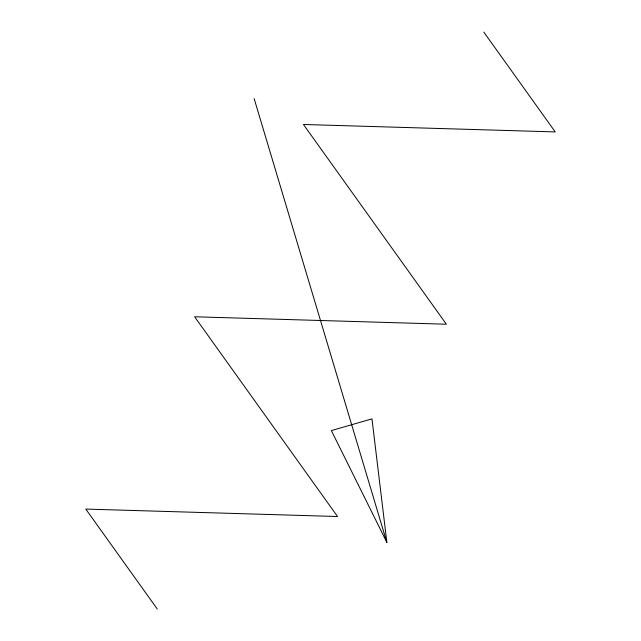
<?xml version="1.0" encoding="UTF-8"?>
<svg xmlns="http://www.w3.org/2000/svg" width="641" height="641" viewBox="0 0 641 641"><rect width="100%" height="100%" fill="white"/><g stroke="black" fill="none" stroke-linecap="round" stroke-linejoin="round"><path stroke-width="0.96" d="M483.771 32.05L555.226 131.918L303.465 124.482L446.384 324.218L194.616 316.782L337.535 516.518L85.774 509.082L157.229 608.95M386.868 542.422L331.373 430.608L371.972 418.845L386.868 542.422L254.132 98.578"/></g></svg>
